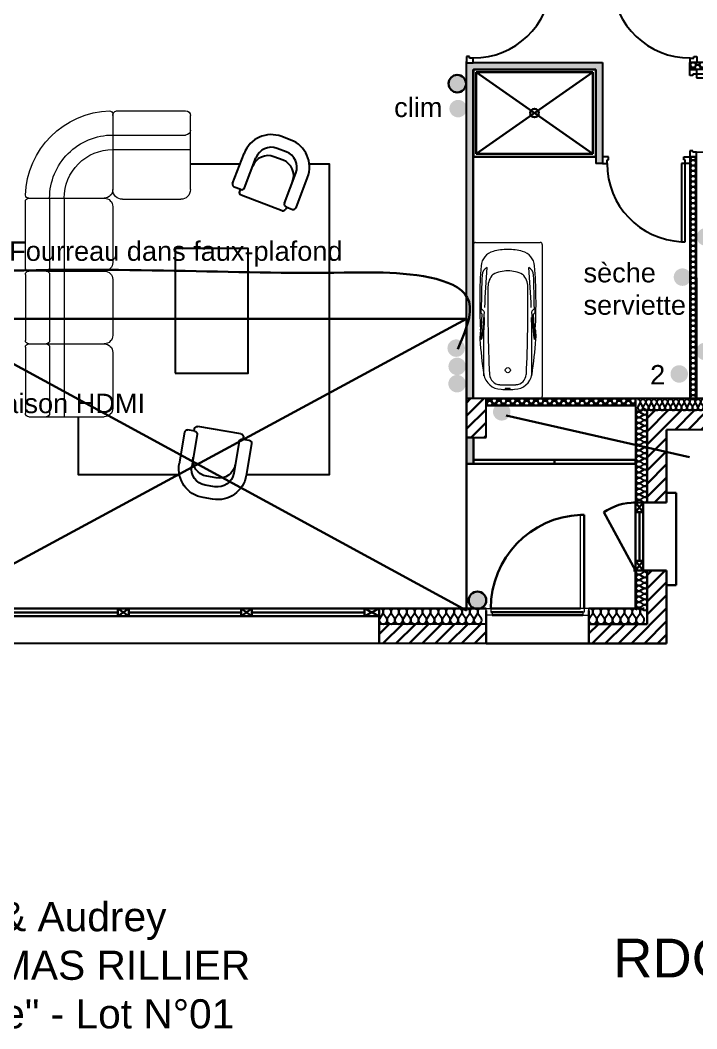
# Model space of a CAD drawing. Header units: millimetres. Extents: x -25 to 11976, y -396 to 3955.
# Drawn here: x 475 to 1172, y -396 to 642 of the extents above; entities that cross this region are included whole.
import ezdxf

# ---------------------------------------------------------------- set-up
doc = ezdxf.new("R2010")
doc.units = ezdxf.units.MM
for name, color, linetype in [('Cloisons', 8, 'Continuous'), ('ElecRouge', 1, 'Continuous'), ('ElecVert', 3, 'Continuous'), ('Isolation', 9, 'Continuous'), ('MenuisInt', 9, 'Continuous'), ('Mobilier', 9, 'Continuous')]:
    doc.layers.add(name, color=color, linetype=linetype)
for name, color, linetype, lineweight in [('ElecBleu', 5, 'Continuous', 15), ('ElecCyan', 4, 'Continuous', 15), ('ElecRose', 6, 'Continuous', 15), ('MenuisExt', 9, 'Continuous', 18), ('Mobilier2', 9, 'Continuous', 5), ('P-SANITAIRE', 9, 'Continuous', 18), ('VideSurSejour', 9, 'Continuous', 5)]:
    doc.layers.add(name, color=color, linetype=linetype, lineweight=lineweight)
doc.styles.get("Standard").update_dxf_attribs({"font": 'Arial.ttf'})

# ---------------------------------------------------------------- blocks, each defined once
blk = doc.blocks.new('angolare1')
at = {"layer": 'Mobilier2'}
for p, q in [((1.213, 0.8), (1.975, 0.8)), ((1.625, 0), (1.625, 0.8)), ((1.775, 0), (1.775, 0.75)), ((2.025, 0.05), (2.025, 0.75)), ((1.113, 0.1), (1.113, 0.7)), ((-0.463, 0), (-1.038, 0)), ((0.287, 0), (-0.287, 0)), ((1.037, 0), (0.463, 0)), ((1.99, 0), (1.213, 0)), ((1.74, 0), (1.213, 0)), ((-1.125, -0.685), (-1.125, -0.087)), ((-0.375, -0.685), (-0.375, -0.087)), ((0.375, -0.685), (0.375, -0.087)), ((1.125, -0.865), (1.125, -0.087)), ((-1.125, -0.865), (-1.125, -0.685)), ((-0.41, -0.65), (-1.09, -0.65)), ((-0.375, -0.865), (-0.375, -0.685)), ((0.34, -0.65), (-0.34, -0.65)), ((0.375, -0.685), (0.375, -0.865)), ((1.125, -0.65), (0.41, -0.65)), ((-0.41, -0.9), (-1.09, -0.9)), ((0.34, -0.9), (-0.34, -0.9)), ((0.41, -0.9), (1.09, -0.9))]:
    blk.add_line(p, q, dxfattribs=at)
blk.add_lwpolyline([(1.125, -0.5), (-1.125, -0.5)], dxfattribs=at)
for centre, radius, start, end in [((1.213, 0.7), 0.1, 90, 180), ((1.825, 0.75), 0.05, 90, 180), ((1.975, 0.75), 0.05, 0, 90), ((-1.038, -0.087), 0.0875, 90, 180), ((-0.463, -0.087), 0.0875, 0, 90), ((-0.287, -0.087), 0.0875, 90, 180), ((0.287, -0.087), 0.0875, 0, 90), ((0.463, -0.087), 0.0875, 90, 180), ((1.037, -0.087), 0.0875, 0, 90), ((1.213, 0.1), 0.1, 180, 270), ((1.125, 0), 0.5, 270, 0), ((1.213, -0.087), 0.0875, 90, 180), ((1.125, 0), 0.65, 270, 0), ((1.975, 0.05), 0.05, 270, 0), ((1.99, -0.035), 0.035, 0, 90), ((1.125, 0), 0.9, 271.8625, 358.1375), ((-1.09, -0.685), 0.035, 90, 180), ((-0.41, -0.685), 0.035, 0, 90), ((-0.34, -0.685), 0.035, 90, 180), ((0.34, -0.685), 0.035, 0, 90), ((0.41, -0.685), 0.035, 90, 180), ((-1.09, -0.865), 0.035, 180, 270), ((-0.41, -0.865), 0.035, 270, 0), ((-0.34, -0.865), 0.035, 180, 270), ((0.34, -0.865), 0.035, 270, 0), ((0.41, -0.865), 0.035, 180, 270), ((1.09, -0.865), 0.035, 270, 0), ((1.16, -0.865), 0.035, 180, 260.5452)]:
    blk.add_arc(centre, radius, start, end, dxfattribs=at)
blk = doc.blocks.new('ORR14C187')
for p, q in [((0.05, 0.712), (-0.05, 0.712)), ((0.05, 0.582), (-0.05, 0.582)), ((0.05, 0.49), (-0.05, 0.49)), ((-0.35, 0.081), (-0.35, 0.412)), ((-0.22, 0.081), (-0.22, 0.412)), ((0.22, 0.081), (0.22, 0.412)), ((0.35, 0.081), (0.35, 0.412)), ((-0.25, 0.051), (-0.32, 0.051)), ((-0.255, 0.051), (-0.255, 0.03)), ((-0.255, 0.051), (-0.255, 0.051)), ((-0.255, 0.051), (-0.255, 0.051)), ((-0.255, 0.051), (-0.255, 0.051)), ((-0.255, 0.051), (-0.255, 0.051)), ((-0.255, 0.051), (-0.255, 0.051)), ((-0.255, 0.051), (-0.255, 0.051)), ((-0.255, 0.051), (-0.255, 0.051)), ((-0.255, 0.051), (-0.255, 0.051)), ((-0.255, 0.051), (-0.255, 0.051)), ((-0.255, 0.051), (-0.255, 0.051)), ((-0.255, 0.051), (-0.255, 0.051)), ((-0.255, 0.051), (-0.255, 0.051)), ((-0.255, 0.051), (-0.255, 0.051)), ((-0.255, 0.051), (-0.255, 0.051)), ((-0.255, 0.051), (-0.255, 0.051)), ((-0.255, 0.051), (-0.255, 0.051)), ((-0.255, 0.051), (-0.255, 0.051)), ((-0.255, 0.051), (-0.255, 0.051)), ((-0.255, 0.051), (-0.255, 0.051)), ((-0.255, 0.051), (-0.255, 0.051)), ((-0.255, 0.051), (-0.255, 0.051)), ((-0.255, 0.051), (-0.255, 0.051)), ((-0.255, 0.051), (-0.255, 0.051)), ((-0.255, 0.051), (-0.255, 0.051)), ((-0.255, 0.051), (-0.255, 0.051)), ((-0.255, 0.051), (-0.255, 0.051)), ((-0.255, 0.051), (-0.255, 0.051)), ((-0.255, 0.051), (-0.255, 0.051)), ((-0.255, 0.051), (-0.255, 0.051)), ((-0.255, 0.051), (-0.255, 0.051)), ((-0.255, 0.051), (-0.255, 0.051)), ((-0.255, 0.051), (-0.255, 0.051)), ((-0.255, 0.051), (-0.255, 0.051)), ((-0.255, 0.051), (-0.255, 0.051)), ((-0.255, 0.051), (-0.255, 0.051)), ((-0.255, 0.051), (-0.255, 0.051)), ((-0.255, 0.051), (-0.255, 0.051)), ((-0.255, 0.051), (-0.255, 0.051)), ((-0.255, 0.051), (-0.255, 0.051)), ((-0.255, 0.051), (-0.255, 0.051)), ((-0.255, 0.051), (-0.255, 0.051)), ((-0.255, 0.051), (-0.255, 0.051)), ((-0.255, 0.051), (-0.255, 0.051)), ((-0.255, 0.051), (-0.255, 0.051)), ((-0.255, 0.051), (-0.255, 0.051)), ((-0.255, 0.051), (-0.255, 0.051)), ((-0.255, 0.051), (-0.255, 0.051)), ((-0.255, 0.051), (-0.255, 0.051)), ((-0.255, 0.051), (-0.255, 0.051)), ((-0.255, 0.051), (-0.255, 0.051)), ((-0.255, 0.051), (-0.255, 0.051)), ((0.225, 0), (-0.225, 0)), ((0.25, 0.051), (0.32, 0.051)), ((0.255, 0.051), (0.255, 0.03))]:
    blk.add_line(p, q)
for centre, radius, start, end in [((-0.05, 0.412), 0.3, 90, 180), ((0.05, 0.412), 0.3, 0, 90), ((-0.05, 0.412), 0.17, 90, 180), ((0.05, 0.412), 0.17, 0, 90), ((-0.05, 0.32), 0.17, 90, 180), ((0.05, 0.32), 0.17, 0, 90), ((-0.32, 0.081), 0.03, 180, 270), ((-0.255, 0.051), 0.0000001, 90, 180), ((-0.255, 0.051), 0.0000001, 0, 90), ((-0.255, 0.051), 0.0000001, 270, 0), ((-0.255, 0.051), 0.0000001, 180, 270), ((-0.255, 0.051), 0.0000001, 90, 180), ((-0.255, 0.051), 0.0000001, 180, 270), ((-0.255, 0.051), 0.0000001, 270, 360), ((-0.255, 0.051), 0.0000001, 360, 90), ((-0.255, 0.051), 0.0000001, 90, 180), ((-0.255, 0.051), 0.0000001, 0, 90), ((-0.255, 0.051), 0.0000001, 270, 0), ((-0.255, 0.051), 0.0000001, 90, 180), ((-0.255, 0.051), 0.0000001, 180, 270), ((-0.255, 0.051), 0.0000001, 270, 0), ((-0.255, 0.051), 0.0000001, 0, 90), ((-0.255, 0.051), 0.0000001, 90, 180), ((-0.255, 0.051), 0.0000001, 180, 270), ((-0.255, 0.051), 0.0000001, 180, 270), ((-0.255, 0.051), 0.0000001, 152.5342, 270), ((-0.255, 0.051), 0.0000001, 90, 152.5342), ((-0.255, 0.051), 0.0000001, 152.5342, 270), ((-0.255, 0.051), 0.0000001, 90, 152.5342), ((-0.255, 0.051), 0.0000001, 90, 152.5342), ((-0.255, 0.051), 0.0000001, 90, 152.5342), ((-0.255, 0.051), 0.0000001, 332.5342, 90), ((-0.255, 0.051), 0.0000001, 270, 332.5342), ((-0.255, 0.051), 0.0000001, 332.5342, 90), ((-0.255, 0.051), 0.0000001, 270, 332.5342), ((-0.255, 0.051), 0.0000001, 332.5342, 90), ((-0.255, 0.051), 0.0000001, 152.5342, 270), ((-0.255, 0.051), 0.0000001, 90, 152.5342), ((-0.255, 0.051), 0.0000001, 332.5342, 90), ((-0.255, 0.051), 0.0000001, 270, 332.5342), ((-0.255, 0.051), 0.0000003, 332.5342, 90), ((-0.255, 0.051), 0.0000003, 332.5342, 90), ((-0.255, 0.051), 0.0000003, 270, 332.5342), ((-0.255, 0.051), 0.0000003, 152.5342, 270), ((-0.255, 0.051), 0.0000003, 90, 152.5342), ((-0.225, 0.03), 0.03, 180, 270), ((-0.25, 0.081), 0.03, 270, 0), ((0.25, 0.081), 0.03, 180, 270), ((0.225, 0.03), 0.03, 270, 0), ((0.32, 0.081), 0.03, 270, 0)]:
    blk.add_arc(centre, radius, start, end)
blk = doc.blocks.new('*U87')
at = {"flags": 128}
for points in [[(0, 1, -0.505863), (0.239, 0.676), (0.009, 0.318, 1.322645), (0.491, 0.318), (0.261, 0.676, -0.505863), (0.5, 1)], [(0.5, 1, -0.505863), (0.739, 0.676), (0.509, 0.318, 1.322645), (0.991, 0.318), (0.761, 0.676, -0.505863), (1, 1)], [(1, 1, -0.505863), (1.239, 0.676), (1.009, 0.318, 1.322645), (1.491, 0.318), (1.261, 0.676, -0.505863), (1.5, 1)], [(1.5, 1, -0.505863), (1.739, 0.676), (1.509, 0.318, 1.322645), (1.991, 0.318), (1.761, 0.676, -0.505863), (2, 1)], [(2, 1, -0.505863), (2.239, 0.676), (2.009, 0.318, 1.322645), (2.491, 0.318), (2.261, 0.676, -0.505863), (2.5, 1)], [(2.5, 1, -0.505863), (2.739, 0.676), (2.509, 0.318, 1.322645), (2.991, 0.318), (2.761, 0.676, -0.505863), (3, 1)], [(3, 1, -0.505863), (3.239, 0.676), (3.009, 0.318, 1.322645), (3.491, 0.318), (3.261, 0.676, -0.505863), (3.5, 1)], [(3.5, 1, -0.505863), (3.739, 0.676), (3.509, 0.318, 1.322645), (3.991, 0.318), (3.761, 0.676, -0.505863), (4, 1)], [(4, 1, -0.505863), (4.239, 0.676), (4.009, 0.318, 1.322645), (4.491, 0.318), (4.261, 0.676, -0.505863), (4.5, 1)], [(4.5, 1, -0.505863), (4.739, 0.676), (4.509, 0.318, 1.322645), (4.991, 0.318), (4.761, 0.676, -0.505863), (5, 1)], [(5, 1, -0.505863), (5.239, 0.676), (5.009, 0.318, 1.322645), (5.491, 0.318), (5.261, 0.676, -0.505863), (5.5, 1)], [(5.5, 1, -0.505863), (5.739, 0.676), (5.509, 0.318, 1.322645), (5.991, 0.318), (5.761, 0.676, -0.505863), (6, 1)], [(6, 1, -0.505863), (6.239, 0.676), (6.009, 0.318, 1.322645), (6.491, 0.318), (6.261, 0.676, -0.505863), (6.5, 1)], [(6.5, 1, -0.505863), (6.739, 0.676), (6.509, 0.318, 1.322645), (6.991, 0.318), (6.761, 0.676, -0.505863), (7, 1)], [(7, 1, -0.505863), (7.239, 0.676), (7.009, 0.318, 1.322645), (7.491, 0.318), (7.261, 0.676, -0.505863), (7.5, 1)], [(7.5, 1, -0.505863), (7.739, 0.676), (7.509, 0.318, 1.322645), (7.991, 0.318), (7.761, 0.676, -0.505863), (8, 1)], [(8, 1, -0.505863), (8.239, 0.676), (8.009, 0.318, 1.322645), (8.491, 0.318), (8.261, 0.676, -0.505863), (8.5, 1)], [(8.5, 1, -0.505863), (8.739, 0.676), (8.509, 0.318, 1.322645), (8.991, 0.318), (8.761, 0.676, -0.505863), (9, 1)], [(9, 1, -0.505863), (9.239, 0.676), (9.009, 0.318, 1.322645), (9.491, 0.318), (9.261, 0.676, -0.505863), (9.5, 1)], [(9.5, 1, -0.505863), (9.739, 0.676), (9.509, 0.318, 1.322645), (9.991, 0.318), (9.761, 0.676, -0.505863), (10, 1)]]:
    blk.add_lwpolyline(points, format="xyb", dxfattribs=at)
blk = doc.blocks.new('*U88')
at = {"flags": 128}
for points in [[(0, 1, -0.505863), (0.239, 0.676), (0.009, 0.318, 1.322645), (0.491, 0.318), (0.261, 0.676, -0.505863), (0.5, 1)], [(0.5, 1, -0.505863), (0.739, 0.676), (0.509, 0.318, 1.322645), (0.991, 0.318), (0.761, 0.676, -0.505863), (1, 1)], [(1, 1, -0.505863), (1.239, 0.676), (1.009, 0.318, 1.322645), (1.491, 0.318), (1.261, 0.676, -0.505863), (1.5, 1)], [(1.5, 1, -0.505863), (1.739, 0.676), (1.509, 0.318, 1.322645), (1.991, 0.318), (1.761, 0.676, -0.505863), (2, 1)], [(2, 1, -0.505863), (2.239, 0.676), (2.009, 0.318, 1.322645), (2.491, 0.318), (2.261, 0.676, -0.505863), (2.5, 1)], [(2.5, 1, -0.505863), (2.739, 0.676), (2.509, 0.318, 1.322645), (2.991, 0.318), (2.761, 0.676, -0.505863), (3, 1)], [(3, 1, -0.505863), (3.239, 0.676), (3.009, 0.318, 1.322645), (3.491, 0.318), (3.261, 0.676, -0.505863), (3.5, 1)], [(3.5, 1, -0.505863), (3.739, 0.676), (3.509, 0.318, 1.322645), (3.991, 0.318), (3.761, 0.676, -0.505863), (4, 1)], [(4, 1, -0.505863), (4.239, 0.676), (4.009, 0.318, 1.322645), (4.491, 0.318), (4.261, 0.676, -0.505863), (4.5, 1)], [(4.5, 1, -0.505863), (4.739, 0.676), (4.509, 0.318, 1.322645), (4.991, 0.318), (4.761, 0.676, -0.505863), (5, 1)], [(5, 1, -0.505863), (5.239, 0.676), (5.009, 0.318, 1.322645), (5.491, 0.318), (5.261, 0.676, -0.505863), (5.5, 1)], [(5.5, 1, -0.505863), (5.739, 0.676), (5.509, 0.318, 1.322645), (5.991, 0.318), (5.761, 0.676, -0.505863), (6, 1)], [(6, 1, -0.505863), (6.239, 0.676), (6.009, 0.318, 1.322645), (6.491, 0.318), (6.261, 0.676, -0.505863), (6.5, 1)], [(6.5, 1, -0.505863), (6.739, 0.676), (6.509, 0.318, 1.322645), (6.991, 0.318), (6.761, 0.676, -0.505863), (7, 1)], [(7, 1, -0.505863), (7.239, 0.676), (7.009, 0.318, 1.322645), (7.491, 0.318), (7.261, 0.676, -0.505863), (7.5, 1)], [(7.5, 1, -0.505863), (7.739, 0.676), (7.509, 0.318, 1.322645), (7.991, 0.318), (7.761, 0.676, -0.505863), (8, 1)], [(8, 1, -0.505863), (8.239, 0.676), (8.009, 0.318, 1.322645), (8.491, 0.318), (8.261, 0.676, -0.505863), (8.5, 1)]]:
    blk.add_lwpolyline(points, format="xyb", dxfattribs=at)
blk = doc.blocks.new('*U89')
at = {"flags": 128}
for points in [[(0, 1, -0.505863), (0.239, 0.676), (0.009, 0.318, 1.322645), (0.491, 0.318), (0.261, 0.676, -0.505863), (0.5, 1)], [(0.5, 1, -0.505863), (0.739, 0.676), (0.509, 0.318, 1.322645), (0.991, 0.318), (0.761, 0.676, -0.505863), (1, 1)], [(1, 1, -0.505863), (1.239, 0.676), (1.009, 0.318, 1.322645), (1.491, 0.318), (1.261, 0.676, -0.505863), (1.5, 1)], [(1.5, 1, -0.505863), (1.739, 0.676), (1.509, 0.318, 1.322645), (1.991, 0.318), (1.761, 0.676, -0.505863), (2, 1)], [(2, 1, -0.505863), (2.239, 0.676), (2.009, 0.318, 1.322645), (2.491, 0.318), (2.261, 0.676, -0.505863), (2.5, 1)], [(2.5, 1, -0.505863), (2.739, 0.676), (2.509, 0.318, 1.322645), (2.991, 0.318), (2.761, 0.676, -0.505863), (3, 1)], [(3, 1, -0.505863), (3.239, 0.676), (3.009, 0.318, 1.322645), (3.491, 0.318), (3.261, 0.676, -0.505863), (3.5, 1)]]:
    blk.add_lwpolyline(points, format="xyb", dxfattribs=at)
blk = doc.blocks.new('*U94')
at = {"flags": 128}
for points in [[(0, 1, -0.505863), (0.239, 0.676), (0.009, 0.318, 1.322645), (0.491, 0.318), (0.261, 0.676, -0.505863), (0.5, 1)], [(0.5, 1, -0.505863), (0.739, 0.676), (0.509, 0.318, 1.322645), (0.991, 0.318), (0.761, 0.676, -0.505863), (1, 1)], [(1, 1, -0.505863), (1.239, 0.676), (1.009, 0.318, 1.322645), (1.491, 0.318), (1.261, 0.676, -0.505863), (1.5, 1)], [(1.5, 1, -0.505863), (1.739, 0.676), (1.509, 0.318, 1.322645), (1.991, 0.318), (1.761, 0.676, -0.505863), (2, 1)], [(2, 1, -0.505863), (2.239, 0.676), (2.009, 0.318, 1.322645), (2.491, 0.318), (2.261, 0.676, -0.505863), (2.5, 1)], [(2.5, 1, -0.505863), (2.739, 0.676), (2.509, 0.318, 1.322645), (2.991, 0.318), (2.761, 0.676, -0.505863), (3, 1)], [(3, 1, -0.505863), (3.239, 0.676), (3.009, 0.318, 1.322645), (3.491, 0.318), (3.261, 0.676, -0.505863), (3.5, 1)], [(3.5, 1, -0.505863), (3.739, 0.676), (3.509, 0.318, 1.322645), (3.991, 0.318), (3.761, 0.676, -0.505863), (4, 1)], [(4, 1, -0.505863), (4.239, 0.676), (4.009, 0.318, 1.322645), (4.491, 0.318), (4.261, 0.676, -0.505863), (4.5, 1)], [(4.5, 1, -0.505863), (4.739, 0.676), (4.509, 0.318, 1.322645), (4.991, 0.318), (4.761, 0.676, -0.505863), (5, 1)], [(5, 1, -0.505863), (5.239, 0.676), (5.009, 0.318, 1.322645), (5.491, 0.318), (5.261, 0.676, -0.505863), (5.5, 1)], [(5.5, 1, -0.505863), (5.739, 0.676), (5.509, 0.318, 1.322645), (5.991, 0.318), (5.761, 0.676, -0.505863), (6, 1)], [(6, 1, -0.505863), (6.239, 0.676), (6.009, 0.318, 1.322645), (6.491, 0.318), (6.261, 0.676, -0.505863), (6.5, 1)]]:
    blk.add_lwpolyline(points, format="xyb", dxfattribs=at)

msp = doc.modelspace()

# ---------------------------------------------------------------- hatches: boundary and pattern name
at = {"lineweight": 30, "transparency": 33554687}
h = msp.add_hatch(dxfattribs=at)
h.set_pattern_fill('ANSI31', color=256, scale=3)
h.paths.add_polyline_path([(291.1, 820.3), (1.1, 820.3), (1.1, 726.3), (21.1, 726.3), (21.1, 800.3), (1231.1, 800.1), (1231.1, 820.3), (1181.1, 820.3), (1091.1, 820.3), (545.1, 820.3), (545.1, 800.1), (452.1, 800.3), (452.1, 820.3)])
h.paths.add_polyline_path([(1.1, 444.3), (21.1, 444.3), (21.1, 596.3), (1.1, 596.3)])
h.paths.add_polyline_path([(21.1, 240.3), (21.1, 314.3), (1.1, 314.3), (1.1, 300.3), (1.1, 220.3), (86.1, 220.3), (86.1, 240.3)])
h.paths.add_polyline_path([(351.1, 220.3), (351.1, 0.3), (445.1, 0.3), (445.1, 20.3), (371.1, 20.3), (371.1, 220.3), (371.1, 240.3), (266.1, 240.3), (266.1, 220.3)])
h.paths.add_polyline_path([(845.1, 20.3), (845.1, 0.3), (955.1, 0.3), (955.1, 20.3)])
h.paths.add_polyline_path([(1061.1, 20.3), (1061.1, 0.3), (1141.1, 0.3), (1141.1, 75.3), (1121.1, 75.3), (1121.1, 20.3)])
h.paths.add_polyline_path([(1121.1, 145.3), (1141.1, 145.3), (1141.1, 220.3), (1226.1, 220.3), (1226.1, 240.3), (1121.1, 240.3)])
h.paths.add_polyline_path([(1491.1, 220.3), (1491.1, 820.3), (1301.1, 820.3), (1301.1, 800.3), (1471.1, 800.3), (1471.1, 240.3), (1406.1, 240.3), (1406.1, 220.3)])
h = msp.add_hatch(dxfattribs=at)
h.set_pattern_fill('ANSI31', color=256, scale=3)
h.paths.add_polyline_path([(955.1, 252.3), (935.1, 252.3), (935.1, 212.3), (955.1, 212.3)])
at = {"layer": 'Cloisons', "lineweight": 30, "transparency": 33554687}
h = msp.add_hatch(dxfattribs=at)
h.set_pattern_fill('HONEY', color=256)
h.paths.add_polyline_path([(941.9, 591.3), (1068.1, 591.3), (1068.1, 494.3), (1074.9, 494.3), (1074.9, 501.3), (1075.1, 598.3), (941.9, 598.3), (941.9, 598.1), (935.1, 598.1), (935.1, 252.3), (941.9, 252.3)])
h = msp.add_hatch(dxfattribs=at)
h.set_pattern_fill('HONEY', color=256)
h.set_pattern_definition([(0, (0, 2), (4.7625, 2.7496306), [3.175, -6.35]), (120, (0, 2), (-4.7625, 2.7496307), [3.175, -6.35]), (60, (0, 2), (1e-08, 5.4992613), [-6.35, 3.175])])
h.paths.add_polyline_path([(1459.1, 598.3), (1172.1, 598.3), (1172.1, 598.1), (1165.1, 598.1), (1165.1, 591.3), (1171.9, 591.3), (1459.1, 591.3)])
h.paths.add_polyline_path([(1418.6, 593.2), (1418.6, 596.4), (1413.5, 596.4), (1413.5, 593.2)], flags=24)
h = msp.add_hatch(dxfattribs=at)
h.set_pattern_fill('HONEY', color=256)
h.paths.add_polyline_path([(935.1, 212.3), (935.1, 185.3), (942.1, 185.3), (942.1, 189.3), (942.1, 212.3)])
h.paths.add_polyline_path([(1009.4, 277.6), (1102.6, 277.6), (1102.6, 318.9), (1009.4, 318.9)], flags=9)
h.paths.add_polyline_path([(979.4, 393.5), (979.4, 450.1), (938.2, 450.1), (938.2, 393.5)], flags=9)
h.paths.add_polyline_path([(1065.4, 493.8), (1065.4, 534.9), (1024.2, 534.9), (1024.2, 493.8)], flags=9)
h.paths.add_polyline_path([(1153.6, 345.5), (1153.6, 402.2), (1112.4, 402.2), (1112.4, 345.5)], flags=9)
h.paths.add_polyline_path([(1028.3, 449.6), (1053.9, 449.6), (1053.9, 490.8), (1028.3, 490.8)], flags=9)
h = msp.add_hatch(dxfattribs=at)
h.set_pattern_fill('HONEY', color=256)
h.paths.add_polyline_path([(1171.9, 501.1), (1165.1, 501.1), (1165.1, 494.3), (1165.1, 252.3), (1165.2, 252.3), (1172.1, 252.3)])
h = msp.add_hatch(dxfattribs=at)
h.set_pattern_fill('HONEY', color=256)
h.paths.add_polyline_path([(1109.1, 252.3), (955.1, 252.3), (955.1, 245.3), (1109.1, 245.3)])
at = {"layer": 'ElecBleu', "lineweight": 30, "transparency": 33554687}
h = msp.add_hatch(color=256, dxfattribs=at)
h.dxf.hatch_style = 1
h.paths.add_polyline_path([(933.4, 304.3, 1), (915.4, 304.3, 1)])
at = {"layer": 'ElecCyan', "lineweight": 30, "transparency": 33554687}
h = msp.add_hatch(color=256, dxfattribs=at)
h.dxf.hatch_style = 1
h.paths.add_polyline_path([(934.5, 576.6, 1), (916.5, 576.6, 1)])
h = msp.add_hatch(color=256, dxfattribs=at)
h.dxf.hatch_style = 1
h.paths.add_polyline_path([(934.4, 285.5, 1), (916.4, 285.5, 1)])
h = msp.add_hatch(color=256, dxfattribs=at)
h.dxf.hatch_style = 1
h.paths.add_polyline_path([(955.3, 44.7, 1), (937.3, 44.7, 1)])
at = {"layer": 'ElecRose', "lineweight": 30, "transparency": 33554687}
h = msp.add_hatch(color=256, dxfattribs=at)
h.dxf.hatch_style = 1
h.paths.add_polyline_path([(934.3, 267.7, 1), (916.3, 267.7, 1)])
at = {"layer": 'ElecRouge', "lineweight": 30, "transparency": 33554687}
h = msp.add_hatch(color=256, dxfattribs=at)
h.dxf.hatch_style = 1
h.paths.add_polyline_path([(935.4, 550.9, 1), (917.4, 550.9, 1)])
h = msp.add_hatch(color=256, dxfattribs=at)
h.dxf.hatch_style = 1
h.paths.add_polyline_path([(1166.4, 377.4, 1), (1148.4, 377.4, 1)])
h = msp.add_hatch(color=256, dxfattribs=at)
h.dxf.hatch_style = 1
h.paths.add_polyline_path([(1189.6, 300.9, 1), (1171.6, 300.9, 1)])
h = msp.add_hatch(color=256, dxfattribs=at)
h.dxf.hatch_style = 1
h.paths.add_polyline_path([(980.3, 238.7, 1), (962.3, 238.7, 1)])
at = {"layer": 'ElecVert', "lineweight": 30, "transparency": 33554687}
h = msp.add_hatch(color=256, dxfattribs=at)
h.dxf.hatch_style = 1
h.paths.add_polyline_path([(1190.1, 418.8, 1), (1172.1, 418.8, 1)])
h = msp.add_hatch(color=256, dxfattribs=at)
h.dxf.hatch_style = 1
h.paths.add_polyline_path([(1163.1, 277.7, 1), (1145.1, 277.7, 1)])

# ---------------------------------------------------------------- linework, layer by layer
for p, q in [((935.1, 210.3), (935.1, 250.3)), ((1226.1, 240.3), (1121.1, 240.3)), ((1121.1, 240.3), (1121.1, 145.3)), ((1491.1, 220.3), (1141.1, 220.3)), ((955.1, 20.3), (845.1, 20.3)), ((1141.1, 0.3), (351.1, 0.3))]:
    msp.add_line(p, q)
at = {"lineweight": 30}
for p, q in [((1141.1, 145.3), (1141.1, 220.3)), ((1141.1, 155.3), (1151.1, 155.3)), ((1141.1, 145.3), (1141.1, 150.3)), ((1151.1, 155.3), (1151.1, 60.3)), ((1107.1, 145.3), (1141.1, 145.3)), ((1141.1, 75.3), (1107.1, 75.3)), ((1121.1, 20.3), (1121.1, 75.3)), ((1141.1, 0.3), (1141.1, 75.3)), ((1151.1, 60.3), (1141.1, 60.3)), ((845.1, 34.3), (845.1, 0.3)), ((955.1, 0.3), (955.1, 34.3)), ((1061.1, 0.3), (1061.1, 34.3)), ((1121.1, 20.3), (1061.1, 20.3)), ((1061.1, 0.3), (955.1, 0.3)), ((1141.1, 0.3), (1061.1, 0.3))]:
    msp.add_line(p, q, dxfattribs=at)
at = {"layer": 'Cloisons'}
for p, q in [((935.1, 250.3), (935.1, 599.3)), ((942.1, 598.3), (1075.1, 598.3)), ((1075.1, 598.3), (1075.1, 494.3)), ((1459.1, 598.3), (1165.1, 598.3)), ((1165.1, 591.3), (1165.1, 598.3)), ((941.9, 591.3), (1068.1, 591.3)), ((1068.1, 591.3), (1068.1, 494.3)), ((1459.1, 591.3), (1165.1, 591.3)), ((1165.1, 501.1), (1165.1, 252.3)), ((1172.1, 252.3), (1171.9, 501.1)), ((1075.1, 494.3), (1068.1, 494.3)), ((955.1, 252.3), (935.1, 252.3)), ((1165.2, 252.3), (942.2, 252.3)), ((955.1, 212.3), (955.1, 252.3)), ((1109.1, 245.3), (1109.1, 252.3)), ((1165.1, 252.3), (1172.1, 252.3)), ((955.1, 245.3), (1109.1, 245.3)), ((935.1, 212.3), (955.1, 212.3))]:
    msp.add_line(p, q, dxfattribs=at)
at = {"layer": 'Cloisons', "lineweight": 30}
for p, q in [((941.9, 591.3), (941.9, 252.3)), ((1171.9, 501.1), (1165.1, 501.1)), ((955.1, 245.3), (955.1, 252.3)), ((955.1, 252.3), (955.1, 245.3)), ((1109.1, 245.3), (1109.1, 252.3)), ((935.1, 212.3), (942.1, 212.3)), ((935.1, 187.3), (935.1, 210.3)), ((942.1, 212.3), (942.1, 187.3)), ((942.1, 185.3), (935.1, 185.3))]:
    msp.add_line(p, q, dxfattribs=at)
msp.add_lwpolyline([(955.1, 252.3), (1109.1, 252.3), (1109.1, 245.3), (955.1, 245.3)], close=True, dxfattribs=at)
at = {"layer": 'ElecBleu', "lineweight": 30}
msp.add_open_spline([(391.7, 185.8), (323.8, 178.4), (312.6, 256.6), (319.8, 376.9), (545.6, 391), (705.5, 379.5), (863.8, 383.2), (955.7, 372.9), (933.7, 321.3), (926, 303.2)], degree=3, knots=[0, 0, 0, 0, 118.7603, 186.133614, 303.637128, 672.743382, 712.942843, 806.125406, 856.465708, 856.465708, 856.465708, 856.465708], dxfattribs=at)
at = {"layer": 'ElecCyan', "lineweight": 30}
for centre in [(925.5, 576.6), (946.3, 44.7)]:
    msp.add_circle(centre, 9, dxfattribs=at)
at = {"layer": 'ElecRouge', "lineweight": 30}
msp.add_line((1164.8, 192.2), (975.7, 235.1), dxfattribs=at)
at = {"layer": 'Isolation'}
for p, q in [((1226.1, 252.3), (1107.1, 252.3)), ((1109.1, 252.3), (1109.1, 145.3))]:
    msp.add_line(p, q, dxfattribs=at)
at = {"layer": 'Isolation', "lineweight": 30}
for p, q in [((1109.1, 36.3), (1109.1, 75.3)), ((845.1, 36.3), (955.1, 36.3)), ((1061.1, 36.3), (1109.1, 36.3))]:
    msp.add_line(p, q, dxfattribs=at)
at = {"layer": 'MenuisExt', "lineweight": 30}
for p, q in [((1109.1, 75.3), (1076.3, 135.3)), ((1109.1, 145.3), (1109.1, 135.3)), ((1117.1, 145.3), (1109.1, 145.3)), ((1109.1, 145.3), (1117.1, 135.3)), ((1109.1, 135.3), (1117.1, 145.3)), ((1109.1, 135.3), (1117.1, 135.3)), ((1109.1, 85.3), (1109.1, 135.3)), ((1113.1, 135.3), (1113.1, 85.3)), ((1117.1, 135.3), (1117.1, 145.3)), ((1117.1, 85.3), (1117.1, 135.3)), ((1056.3, 132.6), (1052.4, 132.6)), ((1056.3, 36.3), (1056.3, 132.6)), ((1109.1, 75.3), (1109.1, 85.3)), ((1109.1, 85.3), (1117.1, 85.3)), ((1109.1, 85.3), (1117.1, 75.3)), ((1109.1, 75.3), (1117.1, 85.3)), ((1117.1, 85.3), (1117.1, 75.3)), ((1117.1, 75.3), (1109.1, 75.3)), ((460.1, 36.3), (576.1, 36.3)), ((460.1, 32.3), (576.1, 32.3)), ((576.1, 36.3), (576.1, 28.3)), ((576.1, 36.3), (587.1, 36.3)), ((576.1, 28.3), (587.1, 36.3)), ((576.1, 36.3), (587.1, 28.3)), ((587.1, 36.3), (587.1, 28.3)), ((587.1, 36.3), (703.1, 36.3)), ((587.1, 32.3), (703.1, 32.3)), ((703.1, 36.3), (703.1, 28.3)), ((703.1, 36.3), (714.1, 36.3)), ((703.1, 28.3), (714.1, 36.3)), ((703.1, 36.3), (714.1, 28.3)), ((714.1, 36.3), (714.1, 28.3)), ((714.1, 36.3), (830.1, 36.3)), ((714.1, 32.2), (830.1, 32.2)), ((830.1, 36.3), (830.1, 28.3)), ((830.1, 36.3), (845.1, 36.3)), ((830.1, 28.3), (845.1, 36.3)), ((830.1, 36.3), (845.1, 28.3)), ((845.1, 36.3), (845.1, 28.3)), ((1052.4, 36.3), (960, 36.3)), ((1054.8, 32.4), (960, 32.4)), ((576.1, 28.3), (460.1, 28.3)), ((587.1, 28.3), (576.1, 28.3)), ((703.1, 28.3), (587.1, 28.3)), ((714.1, 28.3), (703.1, 28.3)), ((830.1, 28.3), (714.1, 28.3)), ((845.1, 28.3), (830.1, 28.3)), ((1054.8, 29.5), (961.4, 29.5))]:
    msp.add_line(p, q, dxfattribs=at)
at = {"layer": 'MenuisExt'}
for p, q in [((1052.4, 36.3), (1052.4, 132.6)), ((1056.3, 116.8), (1056.3, 36.3)), ((955.1, 29.5), (955.1, 36.3)), ((955.1, 36.3), (960, 36.3)), ((960, 36.3), (960, 32.4)), ((960, 32.4), (961.4, 32.4)), ((961.4, 32.4), (961.4, 29.5)), ((1056.3, 36.3), (1052.4, 36.3)), ((1056.3, 32.4), (1054.8, 32.4)), ((1054.8, 32.4), (1054.8, 29.5)), ((1061.1, 36.3), (1056.3, 36.3)), ((1056.3, 36.3), (1056.3, 32.4)), ((1061.1, 29.5), (1061.1, 36.3)), ((961.4, 29.5), (955.1, 29.5)), ((1054.8, 29.5), (1061.1, 29.5))]:
    msp.add_line(p, q, dxfattribs=at)
at = {"layer": 'MenuisExt', "lineweight": 30}
for centre, radius, start, end in [((1108.6, 88.1), 57.2, 89.4671, 124.3456), ((1056.4, 36.3), 96.4, 92.3556, 180)]:
    msp.add_arc(centre, radius, start, end, dxfattribs=at)
at = {"layer": 'MenuisInt'}
for p, q in [((938, 604.4), (935.1, 604.4)), ((935.1, 604.4), (935.1, 598.1)), ((938, 602.9), (938, 604.4)), ((941.9, 602.9), (938, 602.9)), ((941.9, 598.1), (941.9, 602.9)), ((1165.3, 598.1), (1165.3, 602.9)), ((1165.3, 602.9), (1169.2, 602.9)), ((1169.2, 602.9), (1169.2, 604.4)), ((1169.2, 604.4), (1172.1, 604.4)), ((1172.1, 604.4), (1172.1, 598.1)), ((935.1, 598.1), (941.9, 598.1)), ((1172.1, 598.1), (1165.3, 598.1)), ((1165.1, 585), (1165.1, 591.3)), ((1165.1, 591.3), (1171.9, 591.3)), ((1168, 585), (1165.1, 585)), ((1171.9, 586.5), (1168, 586.5)), ((1168, 586.5), (1168, 585)), ((1171.9, 591.3), (1171.9, 586.5)), ((1171.9, 586.5), (1171.9, 582.6)), ((1252.4, 586.5), (1171.9, 586.5)), ((1171.9, 582.6), (1252.4, 582.6)), ((1074.9, 501.1), (1074.9, 494.3)), ((1081.2, 501.1), (1074.9, 501.1)), ((1081.2, 498.2), (1081.2, 501.1)), ((1158.8, 501.1), (1165.1, 501.1)), ((1158.8, 498.2), (1158.8, 501.1)), ((1168, 507.4), (1165.1, 507.4)), ((1165.1, 507.4), (1165.1, 501.1)), ((1165.1, 501.1), (1171.9, 501.1)), ((1165.1, 501.1), (1165.1, 494.3)), ((1168, 505.9), (1168, 507.4)), ((1171.9, 505.9), (1168, 505.9)), ((1171.9, 501.1), (1171.9, 505.9)), ((1074.9, 494.3), (1079.8, 494.3)), ((1079.8, 494.3), (1079.8, 498.2)), ((1079.8, 498.2), (1081.2, 498.2)), ((1160.3, 494.3), (1156.4, 494.3)), ((1156.4, 494.3), (1156.4, 413.8)), ((1160.3, 498.2), (1158.8, 498.2)), ((1160.3, 494.3), (1160.3, 498.2)), ((1165.1, 494.3), (1160.3, 494.3)), ((1160.3, 413.8), (1160.3, 494.3)), ((1156.4, 413.8), (1160.3, 413.8))]:
    msp.add_line(p, q, dxfattribs=at)
at = {"layer": 'MenuisInt', "lineweight": 30}
msp.add_line((1025.6, 185.3), (1025.6, 189.3), dxfattribs=at)
msp.add_lwpolyline([(942.1, 185.3), (1109.1, 185.3), (1109.1, 189.3), (942.1, 189.3), (942.1, 185.3)], dxfattribs=at)
at = {"layer": 'MenuisInt'}
for centre, start, end in [((941.9, 683.5), 270, 357.2377), ((1165.3, 683.5), 182.7623, 270), ((1171.9, 586.5), 270, 357.2377), ((1160.3, 494.3), 180, 267.2377)]:
    msp.add_arc(centre, 80.5, start, end, dxfattribs=at)
at = {"layer": 'Mobilier'}
for points in [[(650.7, 494.1), (701.9, 494.1)], [(773.1, 494.1), (793.6, 494.1), (793.6, 173.9), (708.3, 173.9)], [(639.4, 173.9), (535.3, 173.9), (535.3, 233.7)]]:
    msp.add_lwpolyline(points, dxfattribs=at)
msp.add_lwpolyline([(635, 278.5), (710.3, 278.5), (710.3, 407), (635, 407)], close=True, dxfattribs=at)
at = {"layer": 'P-SANITAIRE', "lineweight": 30}
for p, q in [((942.1, 591.3), (1068.1, 591.3)), ((942.1, 501.3), (942.1, 591.3)), ((945.1, 588.3), (945.1, 504.3)), ((1065.1, 588.3), (945.1, 588.3)), ((945.1, 504.3), (1065.1, 588.3)), ((945.1, 588.3), (1065.1, 504.3)), ((1065.1, 588.3), (1065.1, 504.3)), ((1068.1, 591.3), (1068.1, 501.3)), ((1068.1, 501.3), (942.1, 501.3)), ((945.1, 504.3), (1065.1, 504.3))]:
    msp.add_line(p, q, dxfattribs=at)
at = {"layer": 'P-SANITAIRE'}
for p, q in [((942.1, 254.5), (942.1, 410.9)), ((944.3, 413.1), (1010.9, 413.1)), ((944.3, 413.1), (1010.9, 413.1)), ((1013.1, 410.9), (1013.1, 254.5)), ((949.7, 345.5), (949.7, 340.8)), ((949.7, 345.5), (952.9, 342.3)), ((1005.5, 345.5), (1002.3, 342.3)), ((1005.5, 345.5), (1005.5, 340.8)), ((949.7, 340.8), (951.1, 339.3)), ((950.2, 320.6), (951.3, 338.9)), ((953.1, 341.8), (950.7, 314.6)), ((1002.1, 341.8), (1004.5, 314.6)), ((1005, 320.6), (1003.9, 338.9)), ((1005.5, 340.8), (1004.1, 339.3)), ((949.3, 322.9), (948.8, 314.9)), ((953, 275.9), (953, 323.2)), ((1002.2, 275.9), (1002.2, 323.2)), ((1005.9, 322.9), (1006.4, 314.9)), ((949.7, 320), (950.2, 320.5)), ((949.7, 320), (950.2, 313.3)), ((950.2, 313.3), (950.4, 313.4)), ((1004.9, 313.3), (1004.8, 313.4)), ((1005.5, 320), (1004.9, 313.3)), ((1005.5, 320), (1005, 320.5)), ((1010.9, 252.3), (944.3, 252.3))]:
    msp.add_line(p, q, dxfattribs=at)
msp.add_lwpolyline([(980, 262.5, 0.338364), (980, 262.6, 0.038384), (979.3, 262.7, 0.0164), (978.5, 262.8, 0.011665), (977.4, 262.8, 0.011665), (976.4, 262.8, 0.0164), (975.6, 262.7, 0.038384), (974.9, 262.6, 0.338364), (974.8, 262.5, 0.338364), (974.9, 262.5, 0.038384), (975.6, 262.3, 0.0164), (976.4, 262.3, 0.011665), (977.4, 262.2, 0.011665), (978.5, 262.3, 0.0164), (979.3, 262.3, 0.038384), (980, 262.5, 0.338364)], format="xyb", close=True, dxfattribs=at)
at = {"layer": 'P-SANITAIRE', "lineweight": 30}
msp.add_circle((1005.1, 546.3), 4.38, dxfattribs=at)
at = {"layer": 'P-SANITAIRE'}
msp.add_circle((977.6, 281.6), 2.6, dxfattribs=at)
for centre, radius, start, end in [((944.3, 410.9), 2.18, 90, 180), ((977.6, 349.2), 56.7, 90, 105.521), ((977.6, 349.2), 56.7, 74.479, 90), ((1010.9, 410.9), 2.18, 0, 90), ((967, 387.5), 17, 105.521, 175.0582), ((988.2, 387.5), 17, 4.9418, 74.479), ((1463, 351.1), 514.4, 175.7763, 183.025), ((960.6, 379), 9.46, 118.0537, 177.0828), ((1748.2, 316.9), 795.2, 174.9211, 177.8925), ((994.6, 379), 9.46, 2.9172, 61.9463), ((207, 316.9), 795.2, 2.1075, 5.0789), ((492.2, 351.1), 514.4, 356.975, 4.2237), ((1781.3, 341.3), 831.1, 177.366, 179.7494), ((975.7, 367.3), 18.6, 135.678, 180.0742), ((977.6, 349.2), 34.6, 90, 116.1209), ((977.6, 349.2), 34.6, 63.8791, 90), ((979.5, 367.3), 18.6, 359.9258, 44.322), ((173.8, 341.3), 831.1, 0.2506, 2.634), ((1974.8, 347.6), 1017.9, 178.8934, 181.3741), ((-19.6, 347.6), 1017.9, 358.6259, 1.1066), ((950.7, 338.9), 0.567, 356.7495, 45), ((952.5, 341.9), 0.567, 355, 45), ((1426.1, 323.6), 473.1, 178.5363, 180.0442), ((529.1, 323.6), 473.1, 359.9558, 1.4637), ((1002.7, 341.9), 0.567, 135, 185), ((1004.5, 338.9), 0.567, 135, 183.2505), ((940.8, 323.4), 8.51, 356.2168, 3.5391), ((2183, 337.3), 1225.9, 180.6588, 182.806), ((-227.8, 337.3), 1225.9, 357.194, 359.3412), ((1014.4, 323.4), 8.51, 176.4609, 183.7832), ((958.2, 314.3), 9.46, 176.2168, 185.5413), ((1461.2, 350.2), 513.7, 184.1045, 188.1698), ((950.1, 320.6), 0.189, 314.2011, 355), ((950.3, 313.6), 0.189, 290.7471, 347.7196), ((941.3, 315.5), 9.46, 347.7196, 355.8749), ((494, 350.2), 513.7, 351.8302, 355.8955), ((1013.9, 315.5), 9.46, 184.1251, 192.2804), ((1004.9, 313.6), 0.189, 192.2804, 249.2529), ((1005.1, 320.6), 0.189, 185, 225.7989), ((997, 314.3), 9.46, 354.4587, 3.7832), ((971.3, 280.8), 18.9, 191.0161, 267.8761), ((969.9, 278), 11.3, 183.533, 267.4461), ((983.9, 280.8), 18.9, 272.1239, 348.9839), ((985.3, 278), 11.3, 272.5539, 356.467), ((977.6, 450.9), 184.4, 267.4461, 270), ((977.6, 450.9), 189.1, 267.8761, 270), ((977.6, 450.9), 184.4, 270, 272.5539), ((977.6, 450.9), 189.1, 270, 272.1239), ((944.3, 254.5), 2.18, 180, 270), ((1010.9, 254.5), 2.18, 270, 0)]:
    msp.add_arc(centre, radius, start, end, dxfattribs=at)
at = {"layer": 'VideSurSejour', "lineweight": 30}
for p, q in [((383.1, 334.3), (935.1, 334.3)), ((383.1, 334.3), (935.1, 34.3)), ((935.1, 334.3), (383.1, 36.3)), ((935.1, 334.3), (935.1, 34.3))]:
    msp.add_line(p, q, dxfattribs=at)

# ---------------------------------------------------------------- block references
at = {"layer": 'Isolation', "lineweight": 30}
for name, p, xscale, yscale, zscale in [('*U87', (1111.2, 240.3), 11.30975603551797, 11.30975603551797, 11.30975603551797), ('*U94', (845.1, 20.3), 16.24847861073939, 16.24847861073939, 16.24847861073939), ('*U89', (1061.1, 20.3), 16.24847861073939, 16.24847861073939, 16.24847861073939)]:
    msp.add_blockref(name, p, dxfattribs=dict(at, xscale=xscale, yscale=yscale, zscale=zscale))
at = {"layer": 'Isolation', "lineweight": 30, "xscale": 11.30975603551797, "yscale": 11.30975603551797, "zscale": 11.30975603551797, "rotation": 90}
for name, p in [('*U88', (1121.1, 145.3)), ('*U89', (1121.1, 34.4))]:
    msp.add_blockref(name, p, dxfattribs=at)
at = {"layer": 'Mobilier', "yscale": 100, "zscale": 100}
for name, p, xscale, rotation in [('angolare1', (570.7, 346.2), -100, 270), ('ORR14C187', (724, 453.8), 100, 339.1518188409816), ('ORR14C187', (680.6, 219.8), -99.99999999999994, 170.3348283959895)]:
    msp.add_blockref(name, p, dxfattribs=dict(at, xscale=xscale, rotation=rotation))

# ---------------------------------------------------------------- texts
at = {"lineweight": 30, "attachment_point": 1}
for s, width, heights, insert, char_height in [('Maison PARSONS David & Audrey\\PRue de Pellera 01700 LE MAS RILLIER\\PLotissement "O Clos Laurie" - Lot N°01', 1153.883, [208], (-28.4, -266), 30), ('\\pi139.69;RDC', 393.423, [105.6], (946.5, -303.6), 40)]:
    msp.add_mtext_dynamic_manual_height_columns(s, width=width, gutter_width=12.5, heights=heights, dxfattribs=dict(at, insert=insert, char_height=char_height))
at = {"layer": 'ElecBleu', "lineweight": 30, "char_height": 20, "attachment_point": 1}
for s, width, heights, insert in [('Fourreau dans faux-plafond', 384.113, [27.5], (464.1, 414.2)), ('liaison HDMI', 163.802, [28.3], (445.6, 257.4))]:
    msp.add_mtext_dynamic_manual_height_columns(s, width=width, gutter_width=12.5, heights=heights, dxfattribs=dict(at, insert=insert))
at = {"layer": 'ElecRouge', "lineweight": 30, "char_height": 20, "attachment_point": 1}
for s, insert in [('clim', (860.5, 562.2)), ('sèche\\Pserviette', (1055.5, 392))]:
    msp.add_mtext_dynamic_manual_height_columns(s, width=141.983, gutter_width=12.5, heights=[0], dxfattribs=dict(at, insert=insert))
at = {"layer": 'ElecVert', "lineweight": 30, "insert": (1124.1, 286.9), "char_height": 20, "attachment_point": 1}
msp.add_mtext_dynamic_manual_height_columns('2', width=141.983, gutter_width=12.5, heights=[0], dxfattribs=at)

doc.saveas('drawing.dxf')
